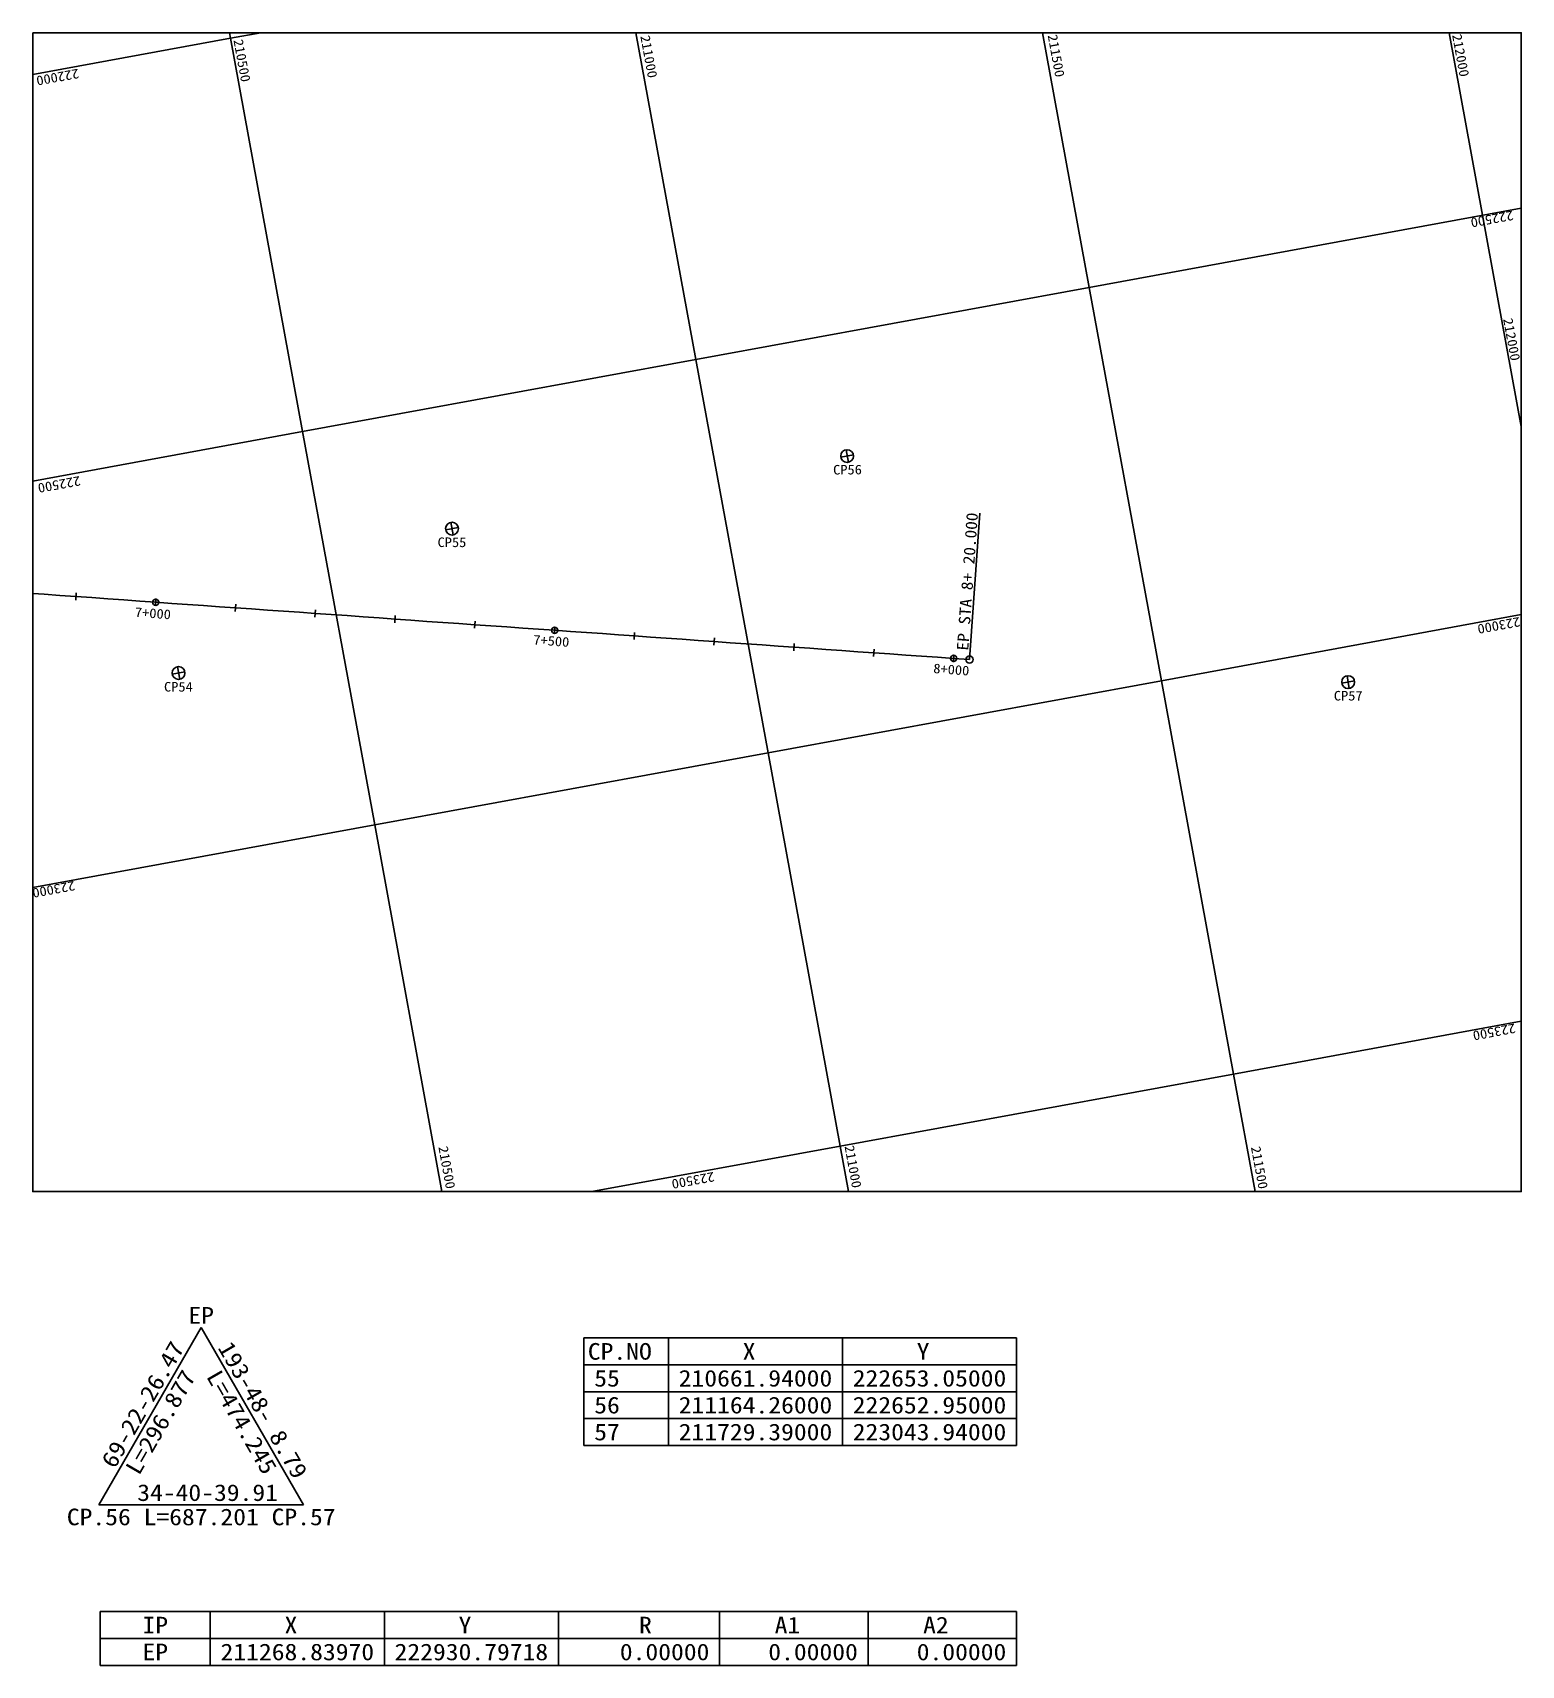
# Model space of a CAD drawing. Extents: x 115 to 1976, y 479 to 2521.
import ezdxf
from ezdxf.enums import TextEntityAlignment as Align

# ---------------------------------------------------------------- set-up
doc = ezdxf.new("R2010")
doc.units = 0
doc.header["$LTSCALE"] = 10
doc.header["$MEASUREMENT"] = 0
doc.layers.get('0').update_dxf_attribs({"linetype": 'CONTINUOUS'})
for name, color, linetype in [('CA-ALGN-IPLN', 1, 'CONTINUOUS'), ('CA-ALGN-STSM', 2, 'CONTINUOUS'), ('CA-ALGN-SUBL', 1, 'CONTINUOUS'), ('CA-ALGN-SUBS', 2, 'CONTINUOUS'), ('CA-ALGN-SUBT', 2, 'CONTINUOUS'), ('CA-ALGN-TEXT', 3, 'CONTINUOUS'), ('CA-TABL-LIN1', 4, 'CONTINUOUS'), ('CA-TABL-LIN2', 1, 'CONTINUOUS'), ('CA-TABL-TEX1', 6, 'CONTINUOUS'), ('CA-TABL-TEX2', 3, 'CONTINUOUS'), ('CV-GRID-BORD', 4, 'CONTINUOUS'), ('CV-GRID-LINE', 1, 'CONTINUOUS'), ('CV-GRID-TEXT', 4, 'CONTINUOUS'), ('CV-LEAL', 1, 'CONTINUOUS'), ('CV-LEAT', 3, 'CONTINUOUS')]:
    doc.layers.add(name, color=color, linetype=linetype)
doc.styles.add('GTXT', font='DotumChe.ttf')
doc.styles.add('RP2', font='DotumChe.ttf')

# ---------------------------------------------------------------- blocks, each defined once
blk = doc.blocks.new('CASTAMS')
blk.add_line((0, -1.5), (0, 1.5))
at = {"style": 'GTXT', "flags": 1}
for tag, p in [('XSEC_DAT', (0, -6.85)), ('STA_DST', (0, -3.62))]:
    blk.add_attdef(tag, text='', height=2.5, dxfattribs=at).set_placement(p, align=Align.MIDDLE)
blk = doc.blocks.new('CASTAMM')
blk.add_line((0, -1.5), (0, 1.5))
blk.add_circle((0, 0), 1.3)
at = {"style": 'GTXT', "flags": 1}
for tag, p in [('XSEC_DAT', (0, -6.85)), ('STA_DST', (0, -3.62))]:
    blk.add_attdef(tag, text='', height=2.5, dxfattribs=at).set_placement(p, align=Align.MIDDLE)

msp = doc.modelspace()

# ---------------------------------------------------------------- linework, layer by layer
at = {"layer": 'CA-ALGN-IPLN'}
msp.add_lwpolyline([(115.1, 1819.5), (129.3, 1818.5), (149.2, 1817.1), (169.2, 1815.7), (189.1, 1814.3), (209.1, 1812.9), (229, 1811.5), (249, 1810), (268.9, 1808.6), (288.9, 1807.2), (308.8, 1805.8), (328.8, 1804.4), (348.7, 1803), (368.7, 1801.6), (388.6, 1800.2), (408.6, 1798.8), (428.5, 1797.4), (448.5, 1796), (468.4, 1794.6), (488.4, 1793.2), (508.3, 1791.8), (528.3, 1790.4), (548.2, 1788.9), (568.2, 1787.5), (588.1, 1786.1), (608.1, 1784.7), (628, 1783.3), (648, 1781.9), (667.9, 1780.5), (687.9, 1779.1), (707.8, 1777.7), (727.8, 1776.3), (747.7, 1774.9), (767.7, 1773.5), (787.6, 1772.1), (807.6, 1770.7), (827.5, 1769.3), (847.5, 1767.8), (867.4, 1766.4), (887.4, 1765), (907.3, 1763.6), (927.3, 1762.2), (947.2, 1760.8), (967.2, 1759.4), (987.1, 1758), (1007.1, 1756.6), (1027, 1755.2), (1047, 1753.8), (1066.9, 1752.4), (1086.9, 1751), (1106.8, 1749.6), (1126.8, 1748.1), (1146.7, 1746.7), (1166.7, 1745.3), (1186.6, 1743.9), (1206.6, 1742.5), (1226.5, 1741.1), (1246.5, 1739.7), (1266.5, 1738.3), (1286.4, 1736.9)], dxfattribs=at)
at = {"layer": 'CA-ALGN-SUBL'}
msp.add_line((1286.4, 1736.9), (1299.3, 1920), dxfattribs=at)
at = {"layer": 'CA-ALGN-SUBS'}
for p, q in [((1125.6, 1989.9), (1141.3, 1992.8)), ((1132, 1999.2), (1134.9, 1983.5)), ((631.5, 1899.2), (647.2, 1902.1)), ((637.9, 1908.5), (640.8, 1892.7)), ((289.7, 1718.6), (305.4, 1721.5)), ((296.1, 1728), (299, 1712.2)), ((1758.4, 1716.5), (1761.2, 1700.8)), ((1751.9, 1707.2), (1767.7, 1710.1))]:
    msp.add_line(p, q, dxfattribs=at)
for centre, radius in [((1133.4, 1991.3), 8), ((639.4, 1900.6), 8), ((1286.4, 1736.9), 4.5), ((297.5, 1720.1), 8), ((1759.8, 1708.7), 8)]:
    msp.add_circle(centre, radius, dxfattribs=at)
at = {"layer": 'CA-TABL-LIN1'}
for p, q in [((804.4, 888.7), (1345.2, 888.7)), ((804.4, 754.3), (804.4, 888.7)), ((1345.2, 888.7), (1345.2, 754.3)), ((804.4, 855.1), (1345.2, 855.1)), ((1345.2, 754.3), (804.4, 754.3)), ((804.4, 754.3), (1345.2, 754.3)), ((199.6, 546.5), (1345.2, 546.5)), ((199.6, 512.9), (199.6, 546.5)), ((1345.2, 546.5), (1345.2, 512.9)), ((199.6, 512.9), (1345.2, 512.9)), ((199.6, 479.3), (199.6, 512.9)), ((1345.2, 512.9), (1345.2, 479.3)), ((199.6, 479.3), (1345.2, 479.3)), ((1345.2, 479.3), (199.6, 479.3))]:
    msp.add_line(p, q, dxfattribs=at)
at = {"layer": 'CA-TABL-LIN2'}
for p, q in [((910, 888.7), (910, 754.3)), ((1127.6, 888.7), (1127.6, 754.3)), ((804.4, 821.5), (1345.2, 821.5)), ((804.4, 787.9), (1345.2, 787.9)), ((337.2, 546.5), (337.2, 512.9)), ((554.8, 546.5), (554.8, 512.9)), ((772.4, 546.5), (772.4, 512.9)), ((974, 546.5), (974, 512.9)), ((1159.6, 546.5), (1159.6, 512.9)), ((337.2, 512.9), (337.2, 479.3)), ((554.8, 512.9), (554.8, 479.3)), ((772.4, 512.9), (772.4, 479.3)), ((974, 512.9), (974, 479.3)), ((1159.6, 512.9), (1159.6, 479.3))]:
    msp.add_line(p, q, dxfattribs=at)
at = {"layer": 'CV-GRID-BORD'}
msp.add_lwpolyline([(115.1, 2520.7), (1976.3, 2520.7), (1976.3, 1071.6), (115.1, 1071.6)], close=True, dxfattribs=at)
at = {"layer": 'CV-GRID-LINE'}
for p, q in [((115.1, 2468.4), (362.3, 2513.7)), ((361, 2520.7), (362.3, 2513.7)), ((362.3, 2513.7), (400.4, 2520.7)), ((362.3, 2513.7), (452.5, 2021.9)), ((869.3, 2520.7), (944.3, 2112.1)), ((1377.7, 2520.7), (1436.1, 2202.3)), ((1886, 2520.7), (1927.9, 2292.5)), ((1436.1, 2202.3), (1976.3, 2301.4)), ((1927.9, 2292.5), (1976.3, 2028.2)), ((944.3, 2112.1), (1436.1, 2202.3)), ((1436.1, 2202.3), (1526.3, 1710.5)), ((452.5, 2021.9), (944.3, 2112.1)), ((944.3, 2112.1), (1034.5, 1620.3)), ((115.1, 1960.1), (452.5, 2021.9)), ((452.5, 2021.9), (542.7, 1530.1)), ((1526.3, 1710.5), (1976.3, 1793.1)), ((1034.5, 1620.3), (1526.3, 1710.5)), ((1526.3, 1710.5), (1616.4, 1218.7)), ((542.7, 1530.1), (1034.5, 1620.3)), ((1034.5, 1620.3), (1124.6, 1128.5)), ((115.1, 1451.7), (542.7, 1530.1)), ((542.7, 1530.1), (626.7, 1071.6)), ((1616.4, 1218.7), (1976.3, 1284.7)), ((1124.6, 1128.5), (1616.4, 1218.7)), ((1616.4, 1218.7), (1643.4, 1071.6)), ((814.3, 1071.6), (1124.6, 1128.5)), ((1124.6, 1128.5), (1135.1, 1071.6))]:
    msp.add_line(p, q, dxfattribs=at)
at = {"layer": 'CV-LEAL'}
for p, q in [((325.8, 901.8), (197.8, 680.1)), ((325.8, 901.8), (453.8, 680.1)), ((197.8, 680.1), (453.8, 680.1))]:
    msp.add_line(p, q, dxfattribs=at)

# ---------------------------------------------------------------- block references
at = {"layer": 'CA-ALGN-STSM', "yscale": 3, "zscale": 3}
for p, xscale, rotation in [((169.2, 1815.7), 3.000000000008487, 175.9665863411849), ((268.9, 1808.6), 2.999999999993734, 175.9663537994307), ((268.9, 1808.6), 2.999999999993734, 175.9663537994307), ((368.7, 1801.6), 2.999999999991687, 175.9663537999852), ((468.4, 1794.6), 2.999999999991687, 175.9663537999852), ((568.2, 1787.5), 2.999999999993734, 175.9663537994307), ((667.9, 1780.5), 2.999999999993816, 175.9665387649626), ((767.7, 1773.5), 2.999999999993734, 175.9663537994307), ((767.7, 1773.5), 2.999999999993734, 175.9663537994307), ((867.4, 1766.4), 2.999999999995863, 175.9665387644082), ((967.2, 1759.4), 2.999999999993734, 175.9663537994307), ((1066.9, 1752.4), 2.99999999999791, 175.9665387638537), ((1166.7, 1745.3), 2.999999999995781, 175.9663537988762), ((1266.5, 1738.3), 2.999999999993734, 175.9663537994307), ((1266.5, 1738.3), 2.999999999993734, 175.9663537994307)]:
    msp.add_blockref('CASTAMS', p, dxfattribs=dict(at, xscale=xscale, rotation=rotation))
at = {"layer": 'CA-ALGN-STSM', "yscale": 3}
for p, xscale, rotation in [((268.9, 1808.6), 3.000000000001886, 355.9664280526804), ((767.7, 1773.5), 2.99999999999513, 355.9664047986635), ((1266.5, 1738.3), 3.000000000003525, 175.966400308019)]:
    msp.add_blockref('CASTAMM', p, dxfattribs=dict(at, xscale=xscale, rotation=rotation))

# ---------------------------------------------------------------- texts
at = {"layer": 'CA-ALGN-SUBT', "style": 'RP2', "width": 1.100098}
for s, height, rotation, p, p2 in [('CP56', 12, 0.4791, (1115.9, 1968.2), (1151.9, 1968.5)), ('EP STA 8+ 20.000', 14.4, 85.9664, (1284.8, 1747.8), (1297, 1920.2)), ('CP55', 12, 359.7853, (621.3, 1877.6), (657.3, 1877.5)), ('CP54', 12, 359.9941, (279.3, 1696.9), (315.3, 1696.9)), ('CP57', 12, 0.0121, (1741.9, 1685.7), (1777.9, 1685.7))]:
    msp.add_text(s, height=height, rotation=rotation, dxfattribs=at).set_placement(p, p2, align=Align.FIT)
at = {"layer": 'CA-ALGN-TEXT', "style": 'RP2', "width": 1.100098}
for s, p, p2 in [('7+000', (242.6, 1790.4), (287.5, 1787.2)), ('7+500', (740.7, 1755.9), (785.6, 1752.7)), ('8+000', (1240.8, 1720.1), (1285.7, 1716.9))]:
    msp.add_text(s, height=12, rotation=355.9664, dxfattribs=at).set_placement(p, p2, align=Align.FIT)
at = {"layer": 'CA-TABL-TEX1', "style": 'RP2', "width": 1.128305}
for s, p, p2 in [('CP.NO', (809.2, 861.5), (889.2, 861.5)), ('X', (1002.8, 861.5), (1018.8, 861.5)), ('Y', (1220.4, 861.5), (1236.4, 861.5)), ('IP', (252.4, 519.3), (284.4, 519.3)), ('X', (430, 519.3), (446, 519.3)), ('Y', (647.6, 519.3), (663.6, 519.3)), ('R', (873.2, 519.3), (889.2, 519.3)), ('A1', (1042.8, 519.3), (1074.8, 519.3)), ('A2', (1228.4, 519.3), (1260.4, 519.3))]:
    msp.add_text(s, height=20.8, dxfattribs=at).set_placement(p, p2, align=Align.FIT)
at = {"layer": 'CA-TABL-TEX2', "style": 'RP2', "width": 1.128305}
for s, p, p2 in [('55', (817.2, 827.9), (849.2, 827.9)), ('210661.94000', (922.8, 827.9), (1114.8, 827.9)), ('222653.05000', (1140.4, 827.9), (1332.4, 827.9)), ('56', (817.2, 794.3), (849.2, 794.3)), ('211164.26000', (922.8, 794.3), (1114.8, 794.3)), ('222652.95000', (1140.4, 794.3), (1332.4, 794.3)), ('57', (817.2, 760.7), (849.2, 760.7)), ('211729.39000', (922.8, 760.7), (1114.8, 760.7)), ('223043.94000', (1140.4, 760.7), (1332.4, 760.7)), ('EP', (252.4, 485.7), (284.4, 485.7)), ('211268.83970', (350, 485.7), (542, 485.7)), ('222930.79718', (567.6, 485.7), (759.6, 485.7)), ('    0.00000', (785.2, 485.7), (961.2, 485.7)), ('   0.00000', (986.8, 485.7), (1146.8, 485.7)), ('   0.00000', (1172.4, 485.7), (1332.4, 485.7))]:
    msp.add_text(s, height=20.8, dxfattribs=at).set_placement(p, p2, align=Align.FIT)
at = {"layer": 'CV-GRID-TEXT', "style": 'RP2', "width": 1.100098}
for s, rotation, p, p2 in [('210500', 280.3916, (366.1, 2511.3), (375.9, 2458.2)), ('211000', 280.3916, (874.8, 2516.3), (884.6, 2463.2)), ('211500', 280.3916, (1384.1, 2517.4), (1393.8, 2464.2)), ('212000', 280.3916, (1889.7, 2517.8), (1899.5, 2464.7)), ('222000', 190.3916, (171.9, 2475.7), (118.8, 2466)), ('222500', 190.3916, (1965.2, 2298.3), (1912.1, 2288.6)), ('212000', 280.3916, (1953.5, 2162.7), (1963.3, 2109.6)), ('222500', 190.3916, (173.8, 1966.4), (120.7, 1956.7)), ('223000', 190.3916, (1973.7, 1790.2), (1920.6, 1780.4)), ('223000', 190.3916, (166.9, 1460.2), (113.8, 1450.4)), ('223500', 190.3916, (1967.9, 1281.9), (1914.8, 1272.1)), ('210500', 280.3916, (622.3, 1127.4), (632, 1074.3)), ('211000', 280.3916, (1130.1, 1128.4), (1139.8, 1075.3)), ('211500', 280.3916, (1638.2, 1127.2), (1647.9, 1074.1)), ('223500', 190.3916, (966.3, 1096.3), (913.1, 1086.5))]:
    msp.add_text(s, height=12, rotation=rotation, dxfattribs=at).set_placement(p, p2, align=Align.FIT)
at = {"layer": 'CV-LEAT', "style": 'RP2', "width": 1.128305}
for s, p, p2 in [('EP', (309.8, 906.6), (341.8, 906.6)), (' 34-40-39.91', (229.8, 684.9), (421.8, 684.9)), ('CP.56', (157.8, 654.5), (237.8, 654.5)), ('L=687.201', (253.8, 654.5), (397.8, 654.5)), ('CP.57', (413.8, 654.5), (493.8, 654.5))]:
    msp.add_text(s, height=20.8, dxfattribs=at).set_placement(p, p2, align=Align.FIT)
for s, rotation, p, p2 in [(' 69-22-26.47', 60, (209.7, 710.3), (305.7, 876.5)), ('193-48- 8.79', 300, (346, 876.5), (442, 710.3)), ('L=296.877', 60, (248, 715.8), (320, 840.6)), ('L=474.245', 300, (331.6, 840.6), (403.6, 715.8))]:
    msp.add_text(s, height=20.8, rotation=rotation, dxfattribs=at).set_placement(p, p2, align=Align.FIT)

doc.saveas('drawing.dxf')
